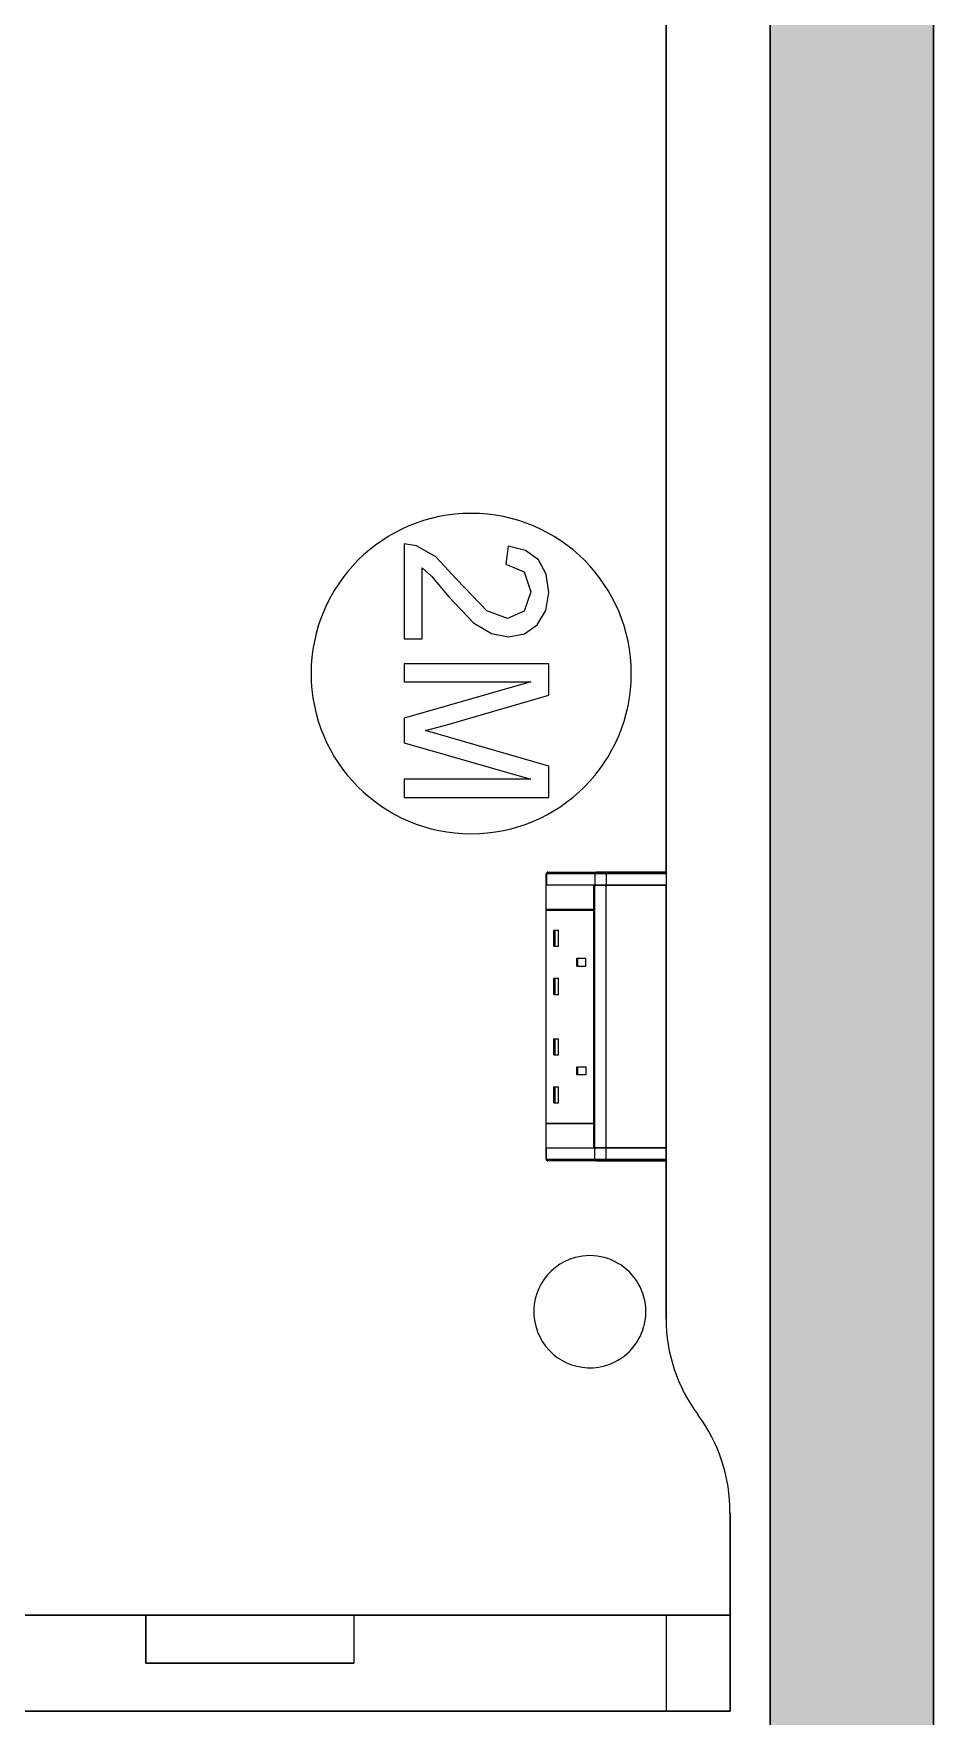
# Model space of a CAD drawing. Header units: millimetres. Extents: x 155927 to 317870, y -36033 to 97293.
# Drawn here: x 222146 to 222708, y 32618 to 33668 of the extents above; entities that cross this region are included whole.
import ezdxf

# ---------------------------------------------------------------- set-up
doc = ezdxf.new("R2010")
doc.units = ezdxf.units.MM
doc.header["$MEASUREMENT"] = 0
for name, color, linetype, lineweight in [('A-WALL-PATT', 7, 'CONTINUOUS', 9), ('I-FURN', 8, 'CONTINUOUS', 9), ('I-WALL', 7, 'CONTINUOUS', 9)]:
    doc.layers.add(name, color=color, linetype=linetype, lineweight=lineweight)

msp = doc.modelspace()

# ---------------------------------------------------------------- hatches: boundary and pattern name
at = {"layer": 'A-WALL-PATT'}
msp.add_hatch(color=256, dxfattribs=at).paths.add_polyline_path([(222624, 29907.6), (222708, 29907.6), (222708, 34245.6), (222606, 34245.6), (222606, 32425.2), (222624, 32425.2), (222624, 30025.2), (222606, 30025.2), (222606, 29907.6)], flags=0)

# ---------------------------------------------------------------- linework, layer by layer
at = {"layer": 'I-FURN'}
for p, q in [((222541, 33143.9), (222541, 33976.2)), ((222541, 33976.2), (222541, 33143.9)), ((222385.2, 33348.6), (222377.4, 33349.8)), ((222377.4, 33349.8), (222377.4, 33290.5)), ((222397.2, 33341.8), (222385.2, 33348.6)), ((222442.4, 33348.4), (222441, 33337.1)), ((222453.3, 33345.7), (222442.4, 33348.4)), ((222410.3, 33327.6), (222397.2, 33341.8)), ((222441, 33337.1), (222452.4, 33332.4)), ((222461.3, 33339.8), (222453.3, 33345.7)), ((222466.2, 33331), (222461.3, 33339.8)), ((222388.7, 33290.5), (222388.7, 33334.9)), ((222388.7, 33334.9), (222394.5, 33329.8)), ((222394.5, 33329.8), (222405.3, 33316.8)), ((222429.1, 33308.1), (222410.3, 33327.6)), ((222452.4, 33332.4), (222456.5, 33319.9)), ((222467.8, 33319.6), (222466.2, 33331)), ((222405.3, 33316.8), (222420.8, 33300.6)), ((222456.5, 33319.9), (222452.3, 33307.8)), ((222466, 33308.2), (222467.8, 33319.6)), ((222441.9, 33303.2), (222429.1, 33308.1)), ((222452.3, 33307.8), (222441.9, 33303.2)), ((222460.6, 33299.4), (222466, 33308.2)), ((222420.8, 33300.6), (222431.9, 33293.9)), ((222431.9, 33293.9), (222442.6, 33291.9)), ((222442.6, 33291.9), (222452.5, 33293.8)), ((222452.5, 33293.8), (222460.6, 33299.4)), ((222377.4, 33290.5), (222388.7, 33290.5)), ((222377.4, 33275), (222377.4, 33263.7)), ((222467.8, 33275), (222377.4, 33275)), ((222467.8, 33255.5), (222467.8, 33275)), ((222377.4, 33263.7), (222456.5, 33263.7)), ((222456.5, 33263.7), (222377.4, 33241)), ((222404.1, 33237), (222467.8, 33255.5)), ((222377.4, 33241), (222377.4, 33225.6)), ((222390.8, 33233.3), (222404.1, 33237)), ((222405.2, 33229.3), (222390.8, 33233.3)), ((222377.4, 33225.6), (222456.5, 33202.9)), ((222467.8, 33211.1), (222405.2, 33229.3)), ((222467.8, 33191.6), (222467.8, 33211.1)), ((222456.5, 33202.9), (222377.4, 33202.9)), ((222377.4, 33202.9), (222377.4, 33191.6)), ((222377.4, 33191.6), (222467.8, 33191.6)), ((222465.9, 33136.8), (222465.9, 33121.8)), ((222495.8, 33136.8), (222465.9, 33136.8)), ((222466.1, 33136.9), (222466.1, 33143.9)), ((222466.3, 33143.9), (222466.1, 33143.9)), ((222466.1, 33136.9), (222466.1, 33143.9)), ((222466.1, 33136.9), (222466.1, 33143.9)), ((222466.3, 33136.9), (222466.1, 33136.9)), ((222466.1, 32972.9), (222466.1, 33136.8)), ((222496.6, 33143.9), (222466.3, 33143.9)), ((222466.3, 33143.9), (222466.3, 33136.9)), ((222496.6, 33136.9), (222466.3, 33136.9)), ((222466.5, 33144.7), (222466.5, 33144.6)), ((222467.1, 33144.9), (222497.4, 33144.9)), ((222467.1, 33144.9), (222497.4, 33144.9)), ((222495.8, 33121.8), (222495.8, 33136.8)), ((222495.8, 33136.8), (222498.2, 33136.8)), ((222496, 33136.8), (222496, 33121.8)), ((222496.6, 33136.8), (222496, 33136.8)), ((222503.5, 33143.9), (222496.6, 33143.9)), ((222496.6, 33143.9), (222496.6, 33136.9)), ((222503.5, 33136.9), (222496.6, 33136.9)), ((222496.6, 33136.8), (222503.5, 33136.8)), ((222496.6, 32972.9), (222496.6, 33136.8)), ((222536, 33144.9), (222497.4, 33144.9)), ((222497.4, 33144.9), (222502.9, 33144.9)), ((222502.9, 33144.9), (222540, 33144.9)), ((222541, 33143.9), (222503.5, 33143.9)), ((222503.5, 33143.9), (222503.5, 33136.9)), ((222541, 33136.9), (222503.5, 33136.9)), ((222503.5, 33136.8), (222541, 33136.8)), ((222503.5, 32972.9), (222503.5, 33136.8)), ((222536, 33143.9), (222536, 33144.9)), ((222540, 33144.9), (222536, 33144.9)), ((222540, 33144.9), (222540, 33144.9)), ((222541, 33143.9), (222541, 33136.9)), ((222541, 33143.9), (222541, 33136.9)), ((222541, 33136.8), (222541, 32972.9)), ((222541, 32972.9), (222541, 33136.8)), ((222465.9, 33121.8), (222495.8, 33121.8)), ((222465.9, 33121.3), (222465.9, 32988.3)), ((222465.9, 33121.3), (222495.8, 33121.3)), ((222466.3, 33121.8), (222466.3, 33121.3)), ((222495.8, 32988.3), (222495.8, 33121.3)), ((222496, 33121.3), (222496, 32988.3)), ((222471, 33108.7), (222473.8, 33108.7)), ((222471, 33098.7), (222471, 33108.7)), ((222471.7, 33098.7), (222471.7, 33108.7)), ((222473.8, 33098.7), (222473.8, 33108.7)), ((222471, 33098.7), (222473.8, 33098.7)), ((222485.3, 33091.2), (222491, 33091.2)), ((222485.3, 33086.2), (222485.3, 33091.2)), ((222485.3, 33086.2), (222491, 33086.2)), ((222486, 33086.2), (222486, 33091.2)), ((222491, 33086.2), (222491, 33091.2)), ((222471, 33078.7), (222473.8, 33078.7)), ((222471, 33068.7), (222471, 33078.7)), ((222471.7, 33068.7), (222471.7, 33078.7)), ((222473.8, 33068.7), (222473.8, 33078.7)), ((222471, 33068.7), (222473.8, 33068.7)), ((222471, 33040.9), (222473.8, 33040.9)), ((222471, 33030.9), (222471, 33040.9)), ((222471, 33030.9), (222473.8, 33030.9)), ((222471.7, 33030.9), (222471.7, 33040.9)), ((222473.8, 33030.9), (222473.8, 33040.9)), ((222485.3, 33023.4), (222491, 33023.4)), ((222485.3, 33018.4), (222485.3, 33023.4)), ((222486, 33018.4), (222486, 33023.4)), ((222491, 33023.4), (222491, 33018.4)), ((222471, 33010.9), (222473.8, 33010.9)), ((222471, 33000.9), (222471, 33010.9)), ((222471.7, 33000.9), (222471.7, 33010.9)), ((222473.8, 33000.9), (222473.8, 33010.9)), ((222491, 33018.4), (222485.3, 33018.4)), ((222471, 33000.9), (222473.8, 33000.9)), ((222465.9, 32988.3), (222495.8, 32988.3)), ((222495.8, 32987.8), (222465.9, 32987.8)), ((222465.9, 32987.8), (222465.9, 32972.8)), ((222466.3, 32988.3), (222466.3, 32987.8)), ((222495.8, 32972.8), (222495.8, 32987.8)), ((222496, 32987.8), (222496, 32972.9)), ((222465.9, 32972.8), (222495.8, 32972.8)), ((222466.1, 32965.8), (222466.1, 32972.8)), ((222466.1, 32965.8), (222466.1, 32972.8)), ((222466.1, 32972.8), (222466.1, 32965.8)), ((222466.1, 32972.8), (222466.3, 32972.8)), ((222466.3, 32965.8), (222466.3, 32972.8)), ((222466.3, 32972.8), (222496.6, 32972.8)), ((222496, 32972.9), (222496.6, 32972.9)), ((222503.5, 32972.9), (222496.6, 32972.9)), ((222496.6, 32965.8), (222496.6, 32972.8)), ((222496.6, 32972.8), (222503.5, 32972.8)), ((222541, 32972.9), (222503.5, 32972.9)), ((222503.5, 32965.8), (222503.5, 32972.8)), ((222503.5, 32972.8), (222541, 32972.8)), ((222541, 32972.8), (222541, 32965.8)), ((222541, 32965.8), (222541, 32972.8)), ((222466.1, 32965.8), (222466.3, 32965.8)), ((222466.3, 32965.8), (222496.6, 32965.8)), ((222466.5, 32965), (222466.5, 32965)), ((222497.4, 32964.8), (222467.1, 32964.8)), ((222497.4, 32964.8), (222467.1, 32964.8)), ((222496.6, 32965.8), (222503.5, 32965.8)), ((222497.4, 32964.8), (222536, 32964.8)), ((222502.9, 32964.8), (222497.4, 32964.8)), ((222540, 32964.8), (222502.9, 32964.8)), ((222503.5, 32965.8), (222541, 32965.8)), ((222536, 32964.8), (222536, 32965.8)), ((222536, 32964.8), (222540, 32964.8)), ((222541, 32866.2), (222541, 32965.8)), ((222541, 32965.8), (222541, 32866.2)), ((222581, 32621.2), (222581, 32745.1)), ((222581, 32745.1), (222581, 32621.2)), ((221781, 32681.2), (222216, 32681.2)), ((222541, 32681.2), (221821, 32681.2)), ((222216, 32681.2), (222346, 32681.2)), ((222216, 32681.2), (222216, 32651.2)), ((222216, 32651.2), (222216, 32681.2)), ((222346, 32681.2), (222581, 32681.2)), ((222346, 32681.2), (222346, 32651.2)), ((222346, 32681.2), (222346, 32651.2)), ((222581, 32681.2), (222541, 32681.2)), ((222541, 32681.2), (222541, 32621.2)), ((222541, 32681.2), (222541, 32621.2)), ((222581, 32681.2), (222581, 32621.2)), ((222581, 32681.2), (222581, 32621.2)), ((222346, 32651.2), (222216, 32651.2)), ((222216, 32651.2), (222346, 32651.2)), ((222581, 32621.2), (221781, 32621.2)), ((221781, 32621.2), (222581, 32621.2)), ((222581, 32621.2), (221781, 32621.2)), ((221821, 32621.2), (222541, 32621.2)), ((222541, 32621.2), (222581, 32621.2))]:
    msp.add_line(p, q, dxfattribs=at)
at = {"layer": 'I-FURN', "flags": 128}
for points in [[(222466.3, 33144.4), (222466.3, 33144.4), (222466.2, 33144.3), (222466.2, 33144.3), (222466.2, 33144.2), (222466.2, 33144.2), (222466.2, 33144.2), (222466.2, 33144.1), (222466.2, 33144.1), (222466.1, 33144.1), (222466.1, 33144), (222466.1, 33144), (222466.1, 33143.9), (222466.1, 33143.9), (222466.1, 33143.9)], [(222497.4, 33144.9), (222497.5, 33144.9), (222497.6, 33144.9), (222497.7, 33144.9), (222497.8, 33144.9), (222497.9, 33144.9), (222498.1, 33144.9), (222498.2, 33144.9), (222498.3, 33144.9), (222498.4, 33144.9), (222498.6, 33144.9), (222498.7, 33144.9), (222498.8, 33144.9), (222499, 33144.9), (222499.1, 33144.9), (222499.3, 33144.9), (222499.4, 33144.9), (222499.6, 33144.9), (222499.7, 33144.9), (222499.9, 33144.9), (222500.1, 33144.9), (222500.2, 33144.9), (222500.4, 33144.9), (222500.5, 33144.9), (222500.7, 33144.9), (222500.8, 33144.9), (222501, 33144.9), (222501.2, 33144.9), (222501.3, 33144.9), (222501.5, 33144.9), (222501.6, 33144.9), (222501.8, 33144.9), (222501.9, 33144.9), (222502.1, 33144.9), (222502.2, 33144.9), (222502.4, 33144.9), (222502.5, 33144.9), (222502.7, 33144.9), (222502.8, 33144.9), (222502.9, 33144.9)], [(222502.9, 33144.9), (222505.7, 33144.9), (222508.4, 33144.9), (222511, 33144.9), (222513.6, 33144.9), (222516, 33144.9), (222518.3, 33144.9), (222520.6, 33144.9), (222522.7, 33144.9), (222524.7, 33144.9), (222526.6, 33144.9), (222528.4, 33144.9), (222530.1, 33144.9), (222531.6, 33144.9), (222533, 33144.9), (222534.3, 33144.9), (222535.5, 33144.9), (222536.5, 33144.9), (222537.5, 33144.9), (222538.2, 33144.9), (222538.9, 33144.9), (222539.4, 33144.9), (222539.8, 33144.9), (222540, 33144.9)], [(222540, 33144.9), (222540, 33144.9), (222540, 33144.9), (222539.9, 33144.9), (222539.9, 33144.9), (222539.9, 33144.9), (222539.9, 33144.9), (222539.8, 33144.9), (222539.8, 33144.9), (222539.7, 33144.9), (222539.7, 33144.9), (222539.6, 33144.9), (222539.5, 33144.9), (222539.5, 33144.9), (222539.4, 33144.9), (222539.3, 33144.9), (222539.2, 33144.9), (222539.1, 33144.9), (222539, 33144.9), (222538.9, 33144.9), (222538.8, 33144.9), (222538.6, 33144.9), (222538.5, 33144.9), (222538.4, 33144.9), (222538.3, 33144.9), (222538.1, 33144.9), (222538, 33144.9), (222537.9, 33144.9), (222537.7, 33144.9), (222537.6, 33144.9), (222537.4, 33144.9), (222537.3, 33144.9), (222537.1, 33144.9), (222537, 33144.9), (222536.8, 33144.9), (222536.7, 33144.9), (222536.5, 33144.9), (222536.3, 33144.9), (222536.2, 33144.9), (222536, 33144.9), (222536, 33144.9)], [(222541, 33143.9), (222541, 33143.9), (222541, 33144), (222541, 33144), (222541, 33144), (222541, 33144.1), (222541, 33144.1), (222540.9, 33144.2), (222540.9, 33144.2), (222540.9, 33144.2), (222540.9, 33144.3), (222540.9, 33144.3), (222540.9, 33144.3), (222540.8, 33144.4), (222540.8, 33144.4), (222540.8, 33144.5), (222540.8, 33144.5), (222540.8, 33144.5), (222540.7, 33144.5), (222540.7, 33144.6), (222540.7, 33144.6), (222540.6, 33144.6), (222540.6, 33144.7), (222540.6, 33144.7), (222540.6, 33144.7), (222540.5, 33144.7), (222540.5, 33144.7), (222540.5, 33144.8), (222540.4, 33144.8), (222540.4, 33144.8), (222540.3, 33144.8), (222540.3, 33144.8), (222540.3, 33144.8), (222540.2, 33144.9), (222540.2, 33144.9), (222540.1, 33144.9), (222540.1, 33144.9), (222540.1, 33144.9), (222540, 33144.9), (222540, 33144.9), (222540, 33144.9)], [(222466.1, 32965.8), (222466.1, 32965.7), (222466.1, 32965.7), (222466.1, 32965.6), (222466.1, 32965.6), (222466.2, 32965.6), (222466.2, 32965.5), (222466.2, 32965.5), (222466.2, 32965.4), (222466.2, 32965.4), (222466.2, 32965.4), (222466.2, 32965.3), (222466.2, 32965.3), (222466.3, 32965.3)], [(222502.9, 32964.8), (222502.8, 32964.8), (222502.7, 32964.8), (222502.5, 32964.8), (222502.4, 32964.8), (222502.2, 32964.8), (222502.1, 32964.8), (222501.9, 32964.8), (222501.8, 32964.8), (222501.6, 32964.8), (222501.5, 32964.8), (222501.3, 32964.8), (222501.2, 32964.8), (222501, 32964.8), (222500.8, 32964.8), (222500.7, 32964.8), (222500.5, 32964.8), (222500.4, 32964.8), (222500.2, 32964.8), (222500.1, 32964.8), (222499.9, 32964.8), (222499.7, 32964.8), (222499.6, 32964.8), (222499.4, 32964.8), (222499.3, 32964.8), (222499.1, 32964.8), (222499, 32964.8), (222498.8, 32964.8), (222498.7, 32964.8), (222498.6, 32964.8), (222498.4, 32964.8), (222498.3, 32964.8), (222498.2, 32964.8), (222498.1, 32964.8), (222497.9, 32964.8), (222497.8, 32964.8), (222497.7, 32964.8), (222497.6, 32964.8), (222497.5, 32964.8), (222497.4, 32964.8)], [(222540, 32964.8), (222539.7, 32964.8), (222539.3, 32964.8), (222538.7, 32964.8), (222538, 32964.8), (222537.2, 32964.8), (222536.3, 32964.8), (222535.2, 32964.8), (222534, 32964.8), (222532.7, 32964.8), (222531.2, 32964.8), (222529.6, 32964.8), (222527.9, 32964.8), (222526.1, 32964.8), (222524.2, 32964.8), (222522.1, 32964.8), (222520, 32964.8), (222517.7, 32964.8), (222515.4, 32964.8), (222512.9, 32964.8), (222510.4, 32964.8), (222507.7, 32964.8), (222505, 32964.8), (222502.9, 32964.8)], [(222536, 32964.8), (222536.1, 32964.8), (222536.3, 32964.8), (222536.5, 32964.8), (222536.6, 32964.8), (222536.8, 32964.8), (222536.9, 32964.8), (222537.1, 32964.8), (222537.2, 32964.8), (222537.4, 32964.8), (222537.5, 32964.8), (222537.7, 32964.8), (222537.8, 32964.8), (222538, 32964.8), (222538.1, 32964.8), (222538.2, 32964.8), (222538.4, 32964.8), (222538.5, 32964.8), (222538.6, 32964.8), (222538.7, 32964.8), (222538.8, 32964.8), (222539, 32964.8), (222539.1, 32964.8), (222539.2, 32964.8), (222539.3, 32964.8), (222539.3, 32964.8), (222539.4, 32964.8), (222539.5, 32964.8), (222539.6, 32964.8), (222539.6, 32964.8), (222539.7, 32964.8), (222539.8, 32964.8), (222539.8, 32964.8), (222539.9, 32964.8), (222539.9, 32964.8), (222539.9, 32964.8), (222539.9, 32964.8), (222540, 32964.8), (222540, 32964.8), (222540, 32964.8)], [(222540, 32964.8), (222540, 32964.8), (222540.1, 32964.8), (222540.1, 32964.8), (222540.1, 32964.8), (222540.2, 32964.8), (222540.2, 32964.8), (222540.3, 32964.8), (222540.3, 32964.8), (222540.3, 32964.8), (222540.4, 32964.8), (222540.4, 32964.9), (222540.4, 32964.9), (222540.5, 32964.9), (222540.5, 32964.9), (222540.5, 32964.9), (222540.6, 32965), (222540.6, 32965), (222540.6, 32965), (222540.7, 32965), (222540.7, 32965.1), (222540.7, 32965.1), (222540.7, 32965.1), (222540.8, 32965.2), (222540.8, 32965.2), (222540.8, 32965.2), (222540.8, 32965.3), (222540.9, 32965.3), (222540.9, 32965.3), (222540.9, 32965.4), (222540.9, 32965.4), (222540.9, 32965.4), (222540.9, 32965.5), (222540.9, 32965.5), (222541, 32965.6), (222541, 32965.6), (222541, 32965.6), (222541, 32965.7), (222541, 32965.7), (222541, 32965.8), (222541, 32965.8)], [(222540, 32964.8), (222540, 32964.8), (222540, 32964.8)]]:
    msp.add_lwpolyline(points, dxfattribs=at)
at = {"layer": 'I-FURN'}
for centre, radius, start, end in [((222419.3, 33268.9), 100, 90, 270), ((222419.3, 33268.9), 100, 270, 90), ((222467.1, 33143.9), 1, 90, 105.3522), ((222467.1, 32965.8), 1, 254.6478, 270), ((222493.4, 32870.6), 35, 345.2996, 105), ((222493.4, 32870.6), 35, 105, 285), ((222641, 32866.2), 100, 180, 216.8699), ((222641, 32866.2), 100, 180, 216.8699), ((222493.4, 32870.6), 35, 285, 345), ((222480.9, 32746.2), 100, 359.3744, 36.8699), ((222480.9, 32746.2), 100, 359.3744, 36.8699)]:
    msp.add_arc(centre, radius, start, end, dxfattribs=at)
at = {"layer": 'I-FURN', "extrusion": (0, 0, -1)}
for centre, major_axis, ratio, start_param, end_param in [((222467.1, 33143.9), (0, 1), 0.819152, 4.712389, 6.283185), ((222497.4, 33143.9), (0, 1), 0.819152, 4.712389, 6.283185), ((222502.9, 33143.9), (0, 1), 0.56467, 0, 1.570796), ((222540, 33143.9), (0, 1), 0.998113, 0, 1.570796), ((222467.1, 32965.8), (0, -1), 0.819152, 0, 1.570796), ((222497.4, 32965.8), (0, 1), 0.819152, 3.141593, 4.712389), ((222502.9, 32965.8), (0, 1), 0.56467, 1.570796, 3.141593), ((222540, 32965.8), (0, 1), 0.998113, 1.570796, 3.141593)]:
    msp.add_ellipse(centre, major_axis=major_axis, ratio=ratio, start_param=start_param, end_param=end_param, dxfattribs=at)
at = {"layer": 'I-WALL', "lineweight": 30}
for p, q in [((222606, 34245.6), (222606, 32425.2)), ((222708, 29907.6), (222708, 34245.6))]:
    msp.add_line(p, q, dxfattribs=at)

doc.saveas('drawing.dxf')
